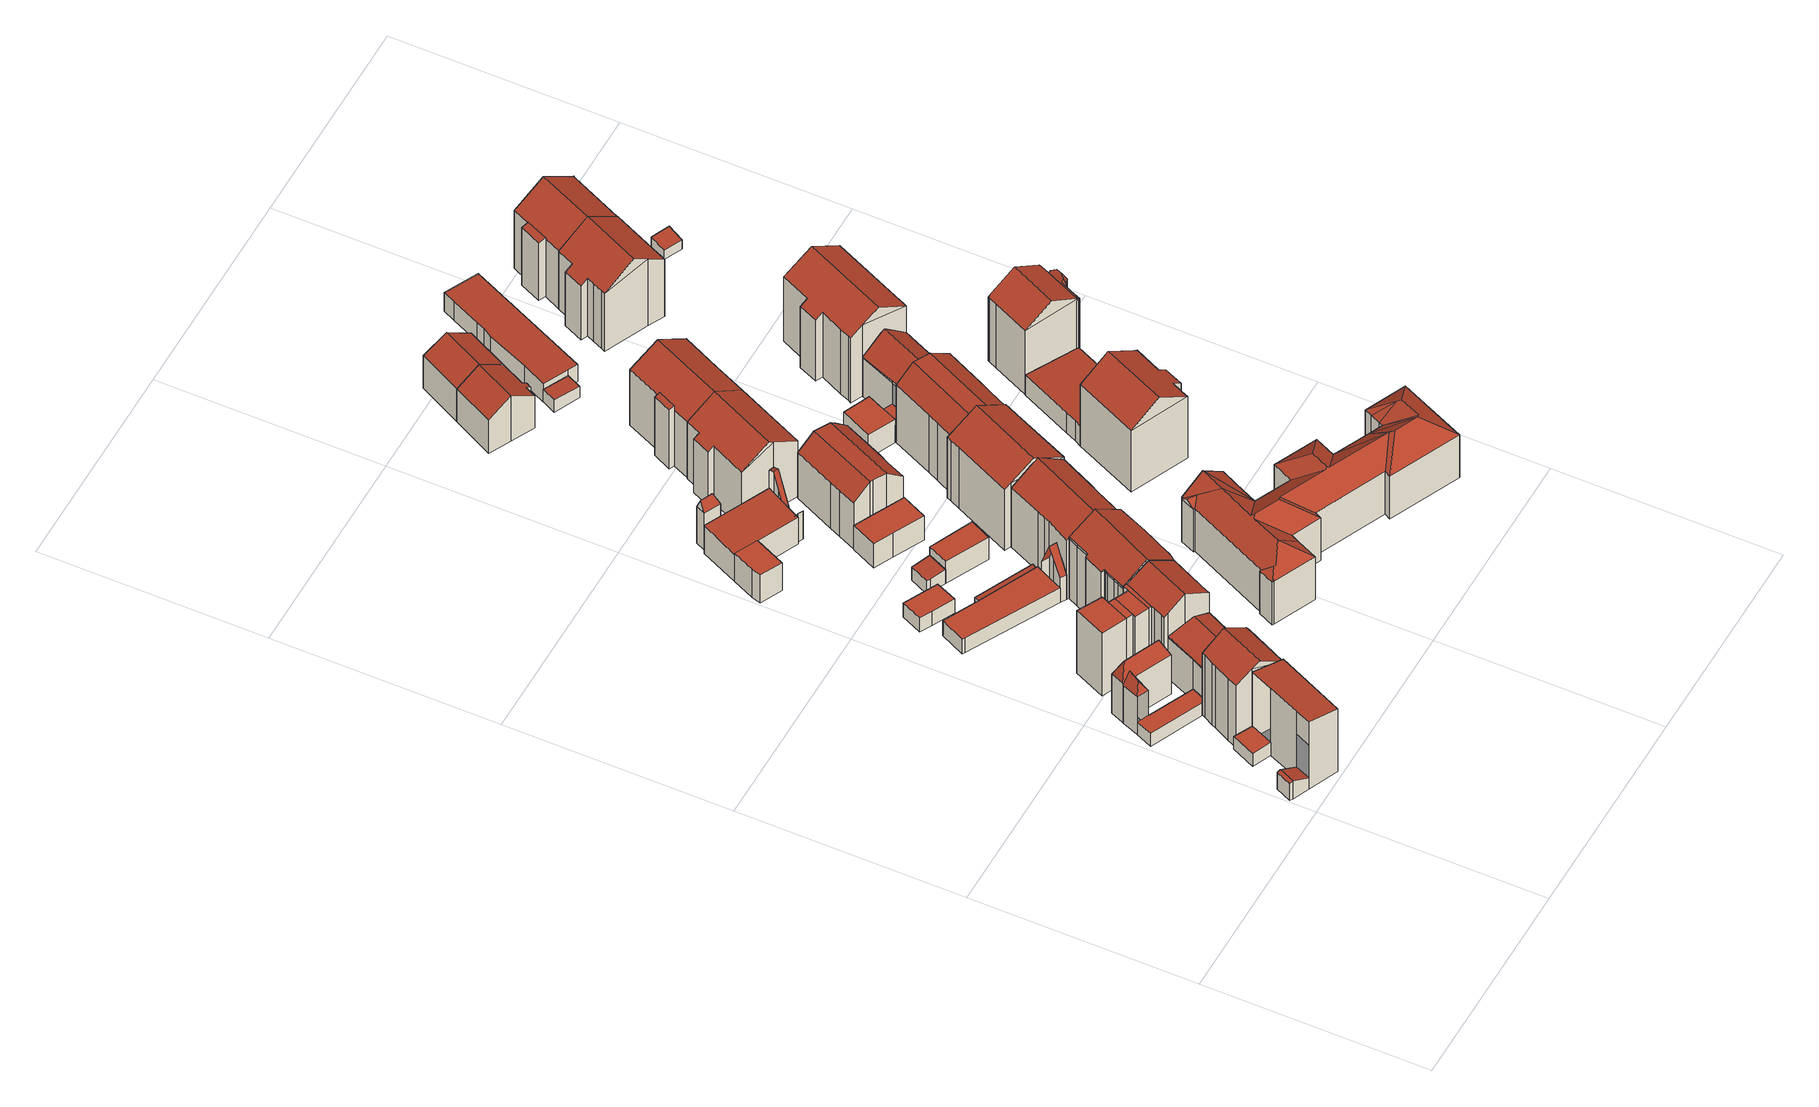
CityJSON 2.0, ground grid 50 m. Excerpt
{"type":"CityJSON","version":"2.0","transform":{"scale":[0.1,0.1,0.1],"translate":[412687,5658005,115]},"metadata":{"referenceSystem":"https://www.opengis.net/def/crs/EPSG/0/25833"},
"CityObjects":{
"building1":{"type":"Building","attributes":{"Gemeindeschluessel":14612000,"Geometrietyp2DReferenz":"3000","function":"31001_9998","roofType":"9999"},"children":["building1-1","building1-2","building1-3"]},
"building1-1":{"type":"BuildingPart","attributes":{"Dachtyp_tdc":"tdcPolyFlatRoof","Dachneigung":9.46,"QualitaetDacherkennung":52,"Geometrietyp2DReferenz":"3000","measuredHeight":19.07,"roofType":"2100"},"parents":["building1"],"geometry":[{"type":"MultiSurface","lod":"2","boundaries":[[[0,1,2]],[[0,3,4,5,1]],[[6,7,8,9,10]],[[7,11,12,8]],[[11,13,14,12]],[[13,15,16,17,14]],[[13,11,7,6,3,0,15]],[[17,1,5,9,8,12,14]]],"semantics":{"surfaces":[{"type":"WallSurface"},{"type":"RoofSurface"},{"type":"GroundSurface"}],"values":[0,0,0,0,0,0,1,2]}}]},
"building1-2":{"type":"BuildingPart","attributes":{"Dachtyp_tdc":"tdcPolyFlatRoof","Dachneigung":0,"QualitaetDacherkennung":39,"Geometrietyp2DReferenz":"3000","measuredHeight":3.65,"roofType":"1000"},"parents":["building1"],"geometry":[{"type":"MultiSurface","lod":"2","boundaries":[[[18,19,20,21]],[[19,22,23,20]],[[22,10,9,23]],[[4,18,21,5]],[[4,10,22,19,18]],[[21,20,23,9,5]]],"semantics":{"surfaces":[{"type":"WallSurface"},{"type":"RoofSurface"},{"type":"GroundSurface"}],"values":[0,0,0,0,1,2]}}]},
"building1-3":{"type":"BuildingPart","attributes":{"Dachtyp_tdc":"tdcGableRoof","Dachneigung":26.27,"QualitaetDacherkennung":17,"Geometrietyp2DReferenz":"3000","measuredHeight":5.12,"roofType":"3100"},"parents":["building1"],"geometry":[{"type":"MultiSurface","lod":"2","boundaries":[[[16,24,25,17]],[[24,26,27,25]],[[26,28,29,27]],[[28,30,31,29]],[[30,2,1,31]],[[30,28,26,24]],[[24,16,2,30]],[[17,25,27,29,31,1]]],"semantics":{"surfaces":[{"type":"WallSurface"},{"type":"RoofSurface"},{"type":"GroundSurface"}],"values":[0,0,0,0,0,1,1,2]}}]},
"building2":{"type":"Building","attributes":{"Gemeindeschluessel":14612000,"Geometrietyp2DReferenz":"3000","function":"31001_9998","roofType":"9999"},"children":["building2-1","building2-2","building2-3"]},
"building2-1":{"type":"BuildingPart","attributes":{"Dachtyp_tdc":"tdcFreeFormRoof","Dachneigung":66.15,"QualitaetDacherkennung":8,"Geometrietyp2DReferenz":"3000","measuredHeight":14.99,"roofType":"5000"},"parents":["building2"],"geometry":[{"type":"MultiSurface","lod":"2","boundaries":[[[32,33,34,35]],[[33,36,37,38,34]],[[39,40,41,42,43]],[[40,32,35,41]],[[44,33,32]],[[45,44,32,40]],[[40,39,45]],[[39,46,47,36,33,44,45]],[[35,34,38,42,41]]],"semantics":{"surfaces":[{"type":"WallSurface"},{"type":"RoofSurface"},{"type":"GroundSurface"}],"values":[0,0,0,0,1,1,1,1,2]}}]},
"building2-2":{"type":"BuildingPart","attributes":{"Dachtyp_tdc":"tdcFreeFormRoof","Dachneigung":61.25,"QualitaetDacherkennung":11,"Geometrietyp2DReferenz":"3000","measuredHeight":13.51,"roofType":"5000"},"parents":["building2"],"geometry":[{"type":"MultiSurface","lod":"2","boundaries":[[[37,48,49,38]],[[48,50,51,52,49]],[[53,54,55,56,57]],[[54,43,42,55]],[[50,48,37,47,58,59]],[[58,46,43,54,53,59]],[[53,50,59]],[[38,49,52,56,55,42]]],"semantics":{"surfaces":[{"type":"WallSurface"},{"type":"RoofSurface"},{"type":"GroundSurface"}],"values":[0,0,0,0,1,1,1,2]}}]},
"building2-3":{"type":"BuildingPart","attributes":{"Dachtyp_tdc":"tdcPolyFlatRoof","Dachneigung":2.77,"QualitaetDacherkennung":56,"Geometrietyp2DReferenz":"3000","measuredHeight":3.61,"roofType":"2100"},"parents":["building2"],"geometry":[{"type":"MultiSurface","lod":"2","boundaries":[[[60,61,62,63]],[[61,64,65,62]],[[64,57,56,65]],[[51,66,67,52]],[[66,60,63,67]],[[66,51,57,64,61,60]],[[63,62,65,56,52,67]]],"semantics":{"surfaces":[{"type":"WallSurface"},{"type":"RoofSurface"},{"type":"GroundSurface"}],"values":[0,0,0,0,0,1,2]}}]},
"building3":{"type":"Building","attributes":{"Dachtyp_tdc":"tdcFreeFormRoof","Gemeindeschluessel":14612000,"Dachneigung":34.57,"QualitaetDacherkennung":70,"Geometrietyp2DReferenz":"3000","measuredHeight":20.98,"function":"31001_9998","roofType":"5000"},"geometry":[{"type":"Solid","lod":"2","boundaries":[[[[68,69,70,23]],[[69,71,72,70]],[[71,73,74,72]],[[73,75,76,74]],[[75,77,78,76]],[[77,79,80,78]],[[79,81,82,80]],[[81,83,84,82]],[[83,85,86,84]],[[85,87,12,86]],[[87,88,8,12]],[[88,68,23,8]],[[85,83,81,89,90,87]],[[90,89,79,77,75,73,71,69,68,88]],[[81,79,89]],[[88,87,90]],[[23,70,72,74,76,78,80,82,84,86,12,8]]]],"semantics":{"surfaces":[{"type":"WallSurface"},{"type":"RoofSurface"},{"type":"GroundSurface"}],"values":[[0,0,0,0,0,0,0,0,0,0,0,0,1,1,0,0,2]]}}]},
"building4":{"type":"Building","attributes":{"Dachtyp_tdc":"tdcGableRoof","Gemeindeschluessel":14612000,"Dachneigung":10.35,"QualitaetDacherkennung":40,"Geometrietyp2DReferenz":"3000","measuredHeight":13.12,"function":"31001_9998","roofType":"3100"},"geometry":[{"type":"Solid","lod":"2","boundaries":[[[[91,92,82,93]],[[92,94,80,82]],[[94,95,96,80]],[[95,97,98,96]],[[97,91,93,98]],[[99,100,101,102,103]],[[91,103,102,92]],[[92,102,101,94]],[[94,101,100,95]],[[95,100,99,97]],[[97,99,103,91]],[[93,82,80,96,98]]]],"semantics":{"surfaces":[{"type":"WallSurface"},{"type":"RoofSurface"},{"type":"GroundSurface"}],"values":[[0,0,0,0,0,1,1,0,0,0,0,2]]}}]},
"building5":{"type":"Building","attributes":{"Gemeindeschluessel":14612000,"Geometrietyp2DReferenz":"3000","function":"31001_9998","roofType":"9999"},"children":["building5-1","building5-2","building5-3","building5-4","building5-5"]},
"building5-1":{"type":"BuildingPart","attributes":{"Dachtyp_tdc":"tdcGableRoof","Dachneigung":32.82,"QualitaetDacherkennung":73,"Geometrietyp2DReferenz":"3000","measuredHeight":21.13,"roofType":"3100"},"parents":["building5"],"geometry":[{"type":"MultiSurface","lod":"2","boundaries":[[[104,105,106,107]],[[105,108,109,106]],[[110,111,112,113]],[[110,114,115,111]],[[114,116,117,115]],[[116,118,119,117]],[[118,120,121,119]],[[120,122,123,121]],[[122,124,125,123]],[[124,126,127,125]],[[126,104,107,127]],[[122,120,118,116,114,110]],[[110,113,108,105,104,126,124,122]],[[107,106,109,112,111,115,117,119,121,123,125,127]]],"semantics":{"surfaces":[{"type":"WallSurface"},{"type":"RoofSurface"},{"type":"GroundSurface"}],"values":[0,0,0,0,0,0,0,0,0,0,0,1,1,2]}}]},
"building5-2":{"type":"BuildingPart","attributes":{"Dachtyp_tdc":"tdcPolyFlatRoof","Dachneigung":0,"QualitaetDacherkennung":42,"Geometrietyp2DReferenz":"3000","measuredHeight":17.8,"roofType":"1000"},"parents":["building5"],"geometry":[{"type":"MultiSurface","lod":"2","boundaries":[[[128,129,130,131]],[[132,133,134,135]],[[133,132,129,128]],[[131,130,135,134]]],"semantics":{"surfaces":[{"type":"WallSurface"},{"type":"RoofSurface"},{"type":"GroundSurface"}],"values":[0,0,1,2]}}]},
"building5-3":{"type":"BuildingPart","attributes":{"Dachtyp_tdc":"tdcPolyFlatRoof","Dachneigung":0,"QualitaetDacherkennung":55,"Geometrietyp2DReferenz":"3000","measuredHeight":17.86,"roofType":"1000"},"parents":["building5"],"geometry":[{"type":"MultiSurface","lod":"2","boundaries":[[[136,137,134,133]],[[138,139,140,141]],[[139,128,131,140]],[[128,139,138,136,133]],[[134,137,141,140,131]]],"semantics":{"surfaces":[{"type":"WallSurface"},{"type":"RoofSurface"},{"type":"GroundSurface"}],"values":[0,0,0,1,2]}}]},
"building5-4":{"type":"BuildingPart","attributes":{"Dachtyp_tdc":"tdcPolyFlatRoof","Dachneigung":0,"QualitaetDacherkennung":47,"Geometrietyp2DReferenz":"3000","measuredHeight":17.89,"roofType":"1000"},"parents":["building5"],"geometry":[{"type":"MultiSurface","lod":"2","boundaries":[[[142,113,112,143]],[[108,144,138,141,109]],[[145,142,143,137,136]],[[145,144,108,113,142]],[[143,112,109,141,137]]],"semantics":{"surfaces":[{"type":"WallSurface"},{"type":"RoofSurface"},{"type":"GroundSurface"}],"values":[0,0,0,1,2]}}]},
"building5-5":{"type":"BuildingPart","attributes":{"Dachtyp_tdc":"tdcPolyFlatRoof","Dachneigung":0,"QualitaetDacherkennung":46,"Geometrietyp2DReferenz":"3000","measuredHeight":17.86,"roofType":"1000"},"parents":["building5"],"geometry":[{"type":"MultiSurface","lod":"2","boundaries":[[[146,147,130,129]],[[146,148,149,147]],[[148,150,151,149]],[[150,132,135,151]],[[132,150,148,146,129]],[[130,147,149,151,135]]],"semantics":{"surfaces":[{"type":"WallSurface"},{"type":"RoofSurface"},{"type":"GroundSurface"}],"values":[0,0,0,0,1,2]}}]},
"building6":{"type":"Building","attributes":{"Dachtyp_tdc":"tdcPolyFlatRoof","Gemeindeschluessel":14612000,"Dachneigung":0,"QualitaetDacherkennung":56,"Geometrietyp2DReferenz":"3000","measuredHeight":3.93,"function":"31001_9998","roofType":"1000"},"geometry":[{"type":"Solid","lod":"2","boundaries":[[[[152,153,154,155]],[[153,156,157,154]],[[156,158,159,157]],[[158,160,161,159]],[[160,152,155,161]],[[160,158,156,153,152]],[[155,154,157,159,161]]]],"semantics":{"surfaces":[{"type":"WallSurface"},{"type":"RoofSurface"},{"type":"GroundSurface"}],"values":[[0,0,0,0,0,1,2]]}}]},
"building7":{"type":"Building","attributes":{"Gemeindeschluessel":14612000,"Geometrietyp2DReferenz":"3000","function":"31001_9998","roofType":"9999"},"children":["building7-1","building7-2"]},
"building7-1":{"type":"BuildingPart","attributes":{"Dachtyp_tdc":"tdcPolyFlatRoof","Dachneigung":0,"QualitaetDacherkennung":74,"Geometrietyp2DReferenz":"3000","measuredHeight":4.2,"roofType":"1000"},"parents":["building7"],"geometry":[{"type":"MultiSurface","lod":"2","boundaries":[[[162,163,164,165]],[[163,166,167,164]],[[166,168,169,167]],[[170,171,172,173]],[[171,174,175,172]],[[174,162,165,175]],[[174,171,170,176,168,166,163,162]],[[165,164,167,169,177,173,172,175]]],"semantics":{"surfaces":[{"type":"WallSurface"},{"type":"RoofSurface"},{"type":"GroundSurface"}],"values":[0,0,0,0,0,0,1,2]}}]},
"building7-2":{"type":"BuildingPart","attributes":{"Dachtyp_tdc":"tdcGableRoof","Dachneigung":69.62,"QualitaetDacherkennung":6,"Geometrietyp2DReferenz":"3000","measuredHeight":13.08,"roofType":"3100"},"parents":["building7"],"geometry":[{"type":"MultiSurface","lod":"2","boundaries":[[[178,179,180,169,168]],[[179,181,182,180]],[[181,183,184,182]],[[183,185,170,173,184]],[[181,179,178,186]],[[186,185,183,181]],[[177,169,180,182,184,173]]],"semantics":{"surfaces":[{"type":"WallSurface"},{"type":"RoofSurface"},{"type":"GroundSurface"}],"values":[0,0,0,0,1,1,2]}}]},
"building8":{"type":"Building","attributes":{"Dachtyp_tdc":"tdcFreeFormRoof","Gemeindeschluessel":14612000,"Dachneigung":33.58,"QualitaetDacherkennung":65,"Geometrietyp2DReferenz":"3000","measuredHeight":21.59,"function":"31001_9998","roofType":"5000"},"geometry":[{"type":"Solid","lod":"2","boundaries":[[[[187,188,189,190]],[[191,192,193,194,195,196,197,198,199,200,201,202,203,204,205,206,207,208]],[[209,210,188,187]],[[211,212,192,191]],[[212,213,193,192]],[[213,209,194,193]],[[209,187,195,194]],[[187,190,196,195]],[[190,214,197,196]],[[214,215,198,197]],[[215,216,199,198]],[[216,217,200,199]],[[217,218,201,200]],[[218,219,202,201]],[[219,220,203,202]],[[220,221,204,203]],[[221,222,205,204]],[[222,223,206,205]],[[223,224,207,206]],[[224,225,208,207]],[[225,211,191,208]],[[226,189,188,210,227,228,229,230,231,232,233,234,235,236]],[[237,226,236,114,218,217,216,238]],[[214,237,238,215]],[[215,238,216]],[[218,114,219]],[[219,114,236,235,220]],[[190,189,226,237,214]],[[220,235,234,221]],[[221,234,233,222]],[[222,233,232,223]],[[223,232,231,224]],[[224,231,230,225]],[[225,230,229,211]],[[211,229,228,212]],[[212,228,227,213]],[[213,227,210,209]]]],"semantics":{"surfaces":[{"type":"WallSurface"},{"type":"GroundSurface"},{"type":"RoofSurface"}],"values":[[0,1,0,0,0,0,0,0,0,0,0,0,0,0,0,0,0,0,0,0,0,2,2,0,0,0,0,0,0,0,0,0,0,0,0,0,0]]}}]},
"building9":{"type":"Building","attributes":{"Dachtyp_tdc":"tdcPolyFlatRoof","Gemeindeschluessel":14612000,"Dachneigung":2.85,"QualitaetDacherkennung":61,"Geometrietyp2DReferenz":"3000","measuredHeight":3.32,"function":"31001_9998","roofType":"2100"},"geometry":[{"type":"Solid","lod":"2","boundaries":[[[[239,240,167,241]],[[240,242,164,167]],[[242,243,244,164]],[[243,239,241,244]],[[243,242,240,239]],[[241,167,164,244]]]],"semantics":{"surfaces":[{"type":"WallSurface"},{"type":"RoofSurface"},{"type":"GroundSurface"}],"values":[[0,0,0,0,1,2]]}}]},
"building10":{"type":"Building","attributes":{"Dachtyp_tdc":"tdcPolyFlatRoof","Gemeindeschluessel":14612000,"Dachneigung":3.87,"QualitaetDacherkennung":52,"Geometrietyp2DReferenz":"3000","measuredHeight":3.95,"function":"31001_9998","roofType":"2100"},"geometry":[{"type":"Solid","lod":"2","boundaries":[[[[245,246,247,248]],[[246,249,250,247]],[[249,251,252,250]],[[251,253,254,252]],[[253,245,248,254]],[[253,251,249,246,245]],[[248,247,250,252,254]]]],"semantics":{"surfaces":[{"type":"WallSurface"},{"type":"RoofSurface"},{"type":"GroundSurface"}],"values":[[0,0,0,0,0,1,2]]}}]},
"building11":{"type":"Building","attributes":{"Gemeindeschluessel":14612000,"Geometrietyp2DReferenz":"3000","function":"31001_9998","roofType":"9999"},"children":["building11-1","building11-2","building11-3"]},
"building11-1":{"type":"BuildingPart","attributes":{"Dachtyp_tdc":"tdcPolyFlatRoof","Dachneigung":2.57,"QualitaetDacherkennung":76,"Geometrietyp2DReferenz":"3000","measuredHeight":8,"roofType":"2100"},"parents":["building11"],"geometry":[{"type":"MultiSurface","lod":"2","boundaries":[[[255,256,257,258]],[[256,259,260,261,257]],[[262,263,264,265,266]],[[263,255,258,264]],[[263,262,259,256,255]],[[258,257,261,265,264]]],"semantics":{"surfaces":[{"type":"WallSurface"},{"type":"RoofSurface"},{"type":"GroundSurface"}],"values":[0,0,0,0,1,2]}}]},
"building11-2":{"type":"BuildingPart","attributes":{"Dachtyp_tdc":"tdcPolyFlatRoof","Dachneigung":2.72,"QualitaetDacherkennung":59,"Geometrietyp2DReferenz":"3000","measuredHeight":8.03,"roofType":"2100"},"parents":["building11"],"geometry":[{"type":"MultiSurface","lod":"2","boundaries":[[[267,268,269,270]],[[268,271,272,269]],[[271,273,274,272]],[[275,276,277,278,279]],[[276,280,281,277]],[[280,266,265,281]],[[260,267,270,261]],[[260,266,280,276,275,282,283,273,271,268,267]],[[270,269,272,274,284,278,277,281,265,261]]],"semantics":{"surfaces":[{"type":"WallSurface"},{"type":"RoofSurface"},{"type":"GroundSurface"}],"values":[0,0,0,0,0,0,0,1,2]}}]},
"building11-3":{"type":"BuildingPart","attributes":{"Dachtyp_tdc":"tdcGableRoof","Dachneigung":68.53,"QualitaetDacherkennung":10,"Geometrietyp2DReferenz":"3000","measuredHeight":14.03,"roofType":"3100"},"parents":["building11"],"geometry":[{"type":"MultiSurface","lod":"2","boundaries":[[[285,286,287,274,273]],[[286,288,289,287]],[[288,290,291,289]],[[290,279,278,291]],[[288,286,285,292]],[[292,282,279,290,288]],[[284,274,287,289,291,278]]],"semantics":{"surfaces":[{"type":"WallSurface"},{"type":"RoofSurface"},{"type":"GroundSurface"}],"values":[0,0,0,0,1,1,2]}}]},
"building12":{"type":"Building","attributes":{"Dachtyp_tdc":"tdcFreeFormRoof","Gemeindeschluessel":14612000,"Dachneigung":67.49,"QualitaetDacherkennung":14,"Geometrietyp2DReferenz":"3000","measuredHeight":13.14,"function":"31001_9998","roofType":"5000"},"geometry":[{"type":"Solid","lod":"2","boundaries":[[[[293,294,295,296]],[[294,297,298,295]],[[297,299,300,298]],[[299,293,296,300]],[[301,302,299,297]],[[301,297,294]],[[302,301,294,293]],[[302,293,299]],[[296,295,298,300]]]],"semantics":{"surfaces":[{"type":"WallSurface"},{"type":"RoofSurface"},{"type":"GroundSurface"}],"values":[[0,0,0,0,1,1,1,0,2]]}}]},
"building13":{"type":"Building","attributes":{"Dachtyp_tdc":"tdcPolyFlatRoof","Gemeindeschluessel":14612000,"Dachneigung":0,"QualitaetDacherkennung":63,"Geometrietyp2DReferenz":"3000","measuredHeight":6.34,"function":"31001_9998","roofType":"1000"},"geometry":[{"type":"Solid","lod":"2","boundaries":[[[[303,304,305,252]],[[304,306,307,305]],[[306,308,254,307]],[[308,303,252,254]],[[308,306,304,303]],[[252,305,307,254]]]],"semantics":{"surfaces":[{"type":"WallSurface"},{"type":"RoofSurface"},{"type":"GroundSurface"}],"values":[[0,0,0,0,1,2]]}}]},
"building14":{"type":"Building","attributes":{"Dachtyp_tdc":"tdcPolyFlatRoof","Gemeindeschluessel":14612000,"Dachneigung":58.23,"QualitaetDacherkennung":9,"Geometrietyp2DReferenz":"3000","measuredHeight":7.99,"function":"31001_9998","roofType":"2100"},"geometry":[{"type":"Solid","lod":"2","boundaries":[[[[309,310,311,312]],[[313,314,310,309]],[[314,315,311,310]],[[315,316,312,311]],[[316,313,309,312]],[[316,315,314,313]]]],"semantics":{"surfaces":[{"type":"GroundSurface"},{"type":"WallSurface"},{"type":"RoofSurface"}],"values":[[0,1,1,1,1,2]]}}]},
"building15":{"type":"Building","attributes":{"Dachtyp_tdc":"tdcPolyFlatRoof","Gemeindeschluessel":14612000,"Dachneigung":0,"QualitaetDacherkennung":33,"Geometrietyp2DReferenz":"3000","measuredHeight":6.81,"function":"31001_9998","roofType":"1000"},"geometry":[{"type":"Solid","lod":"2","boundaries":[[[[317,318,319,320]],[[318,321,322,319]],[[321,323,324,322]],[[323,325,326,324]],[[325,327,328,326]],[[327,329,330,328]],[[329,317,320,330]],[[329,327,325,323,321,318,317]],[[320,319,322,324,326,328,330]]]],"semantics":{"surfaces":[{"type":"WallSurface"},{"type":"RoofSurface"},{"type":"GroundSurface"}],"values":[[0,0,0,0,0,0,0,1,2]]}}]},
"building16":{"type":"Building","attributes":{"Dachtyp_tdc":"tdcFreeFormRoof","Gemeindeschluessel":14612000,"Dachneigung":36.49,"QualitaetDacherkennung":69,"Geometrietyp2DReferenz":"3000","measuredHeight":21.16,"function":"31001_9998","roofType":"5000"},"geometry":[{"type":"Solid","lod":"2","boundaries":[[[[331,332,196,197]],[[332,333,184,196]],[[333,334,180,184]],[[334,335,336,180]],[[335,337,338,336]],[[337,339,340,338]],[[339,341,342,340]],[[341,343,344,342]],[[343,345,346,344]],[[345,331,197,346]],[[345,343,341,347,348,331]],[[348,347,339,337,335,334,333,332]],[[332,331,348]],[[341,339,347]],[[197,196,184,180,336,338,340,342,344,346]]]],"semantics":{"surfaces":[{"type":"WallSurface"},{"type":"RoofSurface"},{"type":"GroundSurface"}],"values":[[0,0,0,0,0,0,0,0,0,0,1,1,0,0,2]]}}]},
"building17":{"type":"Building","attributes":{"Dachtyp_tdc":"tdcCutGableRoof","Gemeindeschluessel":14612000,"Dachneigung":41.64,"QualitaetDacherkennung":71,"Geometrietyp2DReferenz":"3000","measuredHeight":16.51,"function":"31001_9998","roofType":"9999"},"geometry":[{"type":"Solid","lod":"2","boundaries":[[[[349,350,351,352]],[[350,353,354,351]],[[353,355,356,354]],[[355,357,358,356]],[[357,359,360,358]],[[359,361,362,360]],[[361,363,364,362]],[[363,365,366,364]],[[365,367,368,366]],[[367,369,370,368]],[[369,371,372,370]],[[371,373,374,372]],[[373,375,376,374]],[[375,349,352,376]],[[357,355,353,350,349,375]],[[371,369,367,365,363,361,359]],[[375,373,371,359,357]],[[352,351,354,356,358,360,362,364,366,368,370,372,374,376]]]],"semantics":{"surfaces":[{"type":"WallSurface"},{"type":"RoofSurface"},{"type":"GroundSurface"}],"values":[[0,0,0,0,0,0,0,0,0,0,0,0,0,0,1,1,1,2]]}}]},
"building18":{"type":"Building","attributes":{"Dachtyp_tdc":"tdcFreeFormRoof","Gemeindeschluessel":14612000,"Dachneigung":32.26,"QualitaetDacherkennung":63,"Geometrietyp2DReferenz":"3000","measuredHeight":20.23,"function":"31001_9998","roofType":"5000"},"geometry":[{"type":"Solid","lod":"2","boundaries":[[[[377,378,379,380]],[[378,381,382,379]],[[381,383,384,382]],[[383,385,386,384]],[[385,387,388,386]],[[387,385,389,390,391]],[[390,389,383,381,378,377,392,393]],[[393,391,390]],[[385,383,389]],[[388,394,395,396,380,379,382,384,386]],[[387,391,394,388]],[[391,393,395,394]],[[393,392,396,395]],[[392,377,380,396]]]],"semantics":{"surfaces":[{"type":"WallSurface"},{"type":"RoofSurface"},{"type":"GroundSurface"}],"values":[[0,0,0,0,0,1,1,0,0,2,0,0,0,0]]}}]},
"building19":{"type":"Building","attributes":{"Dachtyp_tdc":"tdcFreeFormRoof","Gemeindeschluessel":14612000,"Dachneigung":31.35,"QualitaetDacherkennung":68,"Geometrietyp2DReferenz":"3000","measuredHeight":21.52,"function":"31001_9998","roofType":"5000"},"geometry":[{"type":"Solid","lod":"2","boundaries":[[[[397,398,399,400]],[[398,401,402,399]],[[401,403,404,402]],[[403,405,406,404]],[[405,407,408,406]],[[407,409,410,408]],[[409,411,412,410]],[[411,413,414,412]],[[413,415,416,414]],[[415,397,400,416]],[[405,403,401,398,397,415,417,418]],[[409,407,418,417,413,411]],[[407,405,418]],[[415,413,417]],[[400,399,402,404,406,408,410,412,414,416]]]],"semantics":{"surfaces":[{"type":"WallSurface"},{"type":"RoofSurface"},{"type":"GroundSurface"}],"values":[[0,0,0,0,0,0,0,0,0,0,1,1,0,0,2]]}}]},
"building20":{"type":"Building","attributes":{"Dachtyp_tdc":"tdcGableRoof","Gemeindeschluessel":14612000,"Dachneigung":33.12,"QualitaetDacherkennung":79,"Geometrietyp2DReferenz":"3000","measuredHeight":12.78,"function":"31001_9998","roofType":"3100"},"geometry":[{"type":"Solid","lod":"2","boundaries":[[[[419,420,421,422]],[[420,423,424,421]],[[423,425,426,424]],[[425,427,428,426]],[[427,429,430,428]],[[429,431,432,430]],[[431,433,434,432]],[[433,435,436,434]],[[435,437,438,436]],[[437,419,422,438]],[[433,431,429,427,425,423,420,419]],[[419,437,435,433]],[[422,421,424,426,428,430,432,434,436,438]]]],"semantics":{"surfaces":[{"type":"WallSurface"},{"type":"RoofSurface"},{"type":"GroundSurface"}],"values":[[0,0,0,0,0,0,0,0,0,0,1,1,2]]}}]},
"building21":{"type":"Building","attributes":{"Gemeindeschluessel":14612000,"Geometrietyp2DReferenz":"3000","function":"31001_9998","roofType":"9999"},"children":["building21-1","building21-2"]},
"building21-1":{"type":"BuildingPart","attributes":{"Dachtyp_tdc":"tdcGableRoof","Dachneigung":32.28,"QualitaetDacherkennung":73,"Geometrietyp2DReferenz":"3000","measuredHeight":19.99,"roofType":"3100"},"parents":["building21"],"geometry":[{"type":"MultiSurface","lod":"2","boundaries":[[[439,440,441,442]],[[440,443,444,441]],[[443,445,446,444]],[[445,447,448,446]],[[447,449,450,448]],[[449,385,451,450]],[[385,389,452,451]],[[389,383,453,452]],[[383,454,455,453]],[[389,385,449,447,445]],[[445,443,440,439,454,383,389]],[[442,441,444,446,448,450,451,452,453,455]]],"semantics":{"surfaces":[{"type":"WallSurface"},{"type":"RoofSurface"},{"type":"GroundSurface"}],"values":[0,0,0,0,0,0,0,0,0,1,1,2]}}]},
"building21-2":{"type":"BuildingPart","attributes":{"Dachtyp_tdc":"tdcPolyFlatRoof","Dachneigung":20.09,"QualitaetDacherkennung":38,"Geometrietyp2DReferenz":"3000","measuredHeight":17.02,"roofType":"2100"},"parents":["building21"],"geometry":[{"type":"MultiSurface","lod":"2","boundaries":[[[456,455,454]],[[456,457,458,455]],[[457,459,460,458]],[[459,461,439,442,460]],[[461,459,457,456]],[[455,458,460,442]]],"semantics":{"surfaces":[{"type":"WallSurface"},{"type":"RoofSurface"},{"type":"GroundSurface"}],"values":[0,0,0,0,1,2]}}]},
"building22":{"type":"Building","attributes":{"name":"15. Grundschule Dresden","Dachtyp_tdc":"tdcFreeFormRoof","Gemeindeschluessel":14612000,"Dachneigung":37.59,"QualitaetDacherkennung":2,"Geometrietyp2DReferenz":"3000","measuredHeight":16.43,"function":"31001_3021","roofType":"5000"},"geometry":[{"type":"Solid","lod":"2","boundaries":[[[[462,463,464,465]],[[463,466,467,464]],[[466,468,469,467]],[[470,471,472,473,474]],[[471,470,475,476]],[[477,478,479,480,481,472,471,476,482]],[[483,477,482,484]],[[485,483,484,486]],[[485,486,487]],[[478,477,483,485,487,488]],[[478,488,468]],[[479,478,468,466]],[[489,480,479,466,463]],[[490,489,463,462]],[[491,492,493,494,490,462,495]],[[496,491,495,497]],[[498,499,500]],[[475,470,474]],[[465,464,467,469,501,502,503,504,505,506,507,508,509,510,511,512,513,514,515,516,517,518,519,520,521,522,523,524,525,526]],[[468,488,501,469]],[[488,487,502,501]],[[487,486,503,502]],[[486,484,504,503]],[[484,482,505,504]],[[482,476,506,505]],[[476,475,507,506]],[[475,474,508,507]],[[474,473,509,508]],[[473,498,510,509]],[[498,500,511,510]],[[500,527,512,511]],[[527,528,513,512]],[[528,529,514,513]],[[529,530,515,514]],[[530,531,516,515]],[[531,532,517,516]],[[532,533,518,517]],[[533,534,519,518]],[[534,535,520,519]],[[535,536,521,520]],[[536,537,522,521]],[[537,538,523,522]],[[538,539,524,523]],[[539,497,525,524]],[[497,495,526,525]],[[495,462,465,526]],[[540,496,497,539]],[[541,542,540,539,538]],[[543,541,538,537]],[[536,543,537]],[[543,536,535]],[[542,541,543,535,534]],[[534,540,542]],[[533,540,534]],[[533,496,540]],[[533,491,496]],[[532,491,533]],[[491,532,492]],[[544,493,492,532,531]],[[544,531,530]],[[494,493,544,530,529]],[[481,480,489,490,494,529,528]],[[528,527,500,499]],[[528,499,472]],[[528,472,481]],[[499,498,473,472]]]],"semantics":{"surfaces":[{"type":"WallSurface"},{"type":"RoofSurface"},{"type":"GroundSurface"}],"values":[[0,0,0,1,1,1,1,1,1,1,1,1,1,1,1,1,0,0,2,0,0,0,0,0,0,0,0,0,0,0,0,0,0,0,0,0,0,0,0,0,0,0,0,0,0,0,1,1,1,1,1,1,1,1,1,1,1,1,1,1,1,1,1,1,1,1]]}}]},
"building23":{"type":"Building","attributes":{"Dachtyp_tdc":"tdcGableRoof","Gemeindeschluessel":14612000,"Dachneigung":32.48,"QualitaetDacherkennung":79,"Geometrietyp2DReferenz":"3000","measuredHeight":12.64,"function":"31001_9998","roofType":"3100"},"geometry":[{"type":"Solid","lod":"2","boundaries":[[[[437,545,546,547]],[[545,548,549,546]],[[548,420,550,549]],[[420,437,547,550]],[[548,545,551]],[[437,420,552]],[[545,437,552,551]],[[420,548,551,552]],[[547,546,549,550]]]],"semantics":{"surfaces":[{"type":"WallSurface"},{"type":"RoofSurface"},{"type":"GroundSurface"}],"values":[[0,0,0,0,0,0,1,1,2]]}}]},
"building24":{"type":"Building","attributes":{"Dachtyp_tdc":"tdcCutGableRoof","Gemeindeschluessel":14612000,"Dachneigung":35.38,"QualitaetDacherkennung":63,"Geometrietyp2DReferenz":"3000","measuredHeight":20.02,"function":"31001_9998","roofType":"9999"},"geometry":[{"type":"Solid","lod":"2","boundaries":[[[[553,554,555,556]],[[554,557,558,555]],[[557,559,560,558]],[[559,561,562,560]],[[561,563,564,562]],[[563,565,566,564]],[[565,567,568,566]],[[567,569,570,568]],[[569,553,556,570]],[[571,572,569,567,565,563,573]],[[574,575,576,577,578,579]],[[578,571,573,579]],[[554,577,576,557]],[[553,572,571,578,577,554]],[[557,576,575,559]],[[559,575,574,561]],[[561,574,579,573,563]],[[569,572,553]],[[556,555,558,560,562,564,566,568,570]]]],"semantics":{"surfaces":[{"type":"WallSurface"},{"type":"RoofSurface"},{"type":"GroundSurface"}],"values":[[0,0,0,0,0,0,0,0,0,1,1,1,0,0,0,0,0,0,2]]}}]},
"building25":{"type":"Building","attributes":{"Dachtyp_tdc":"tdcPolyFlatRoof","Gemeindeschluessel":14612000,"Dachneigung":3.07,"QualitaetDacherkennung":63,"Geometrietyp2DReferenz":"3000","measuredHeight":3.47,"function":"31001_9998","roofType":"2100"},"geometry":[{"type":"Solid","lod":"2","boundaries":[[[[580,581,582,583]],[[581,584,585,582]],[[584,586,587,585]],[[586,580,583,587]],[[586,584,581,580]],[[583,582,585,587]]]],"semantics":{"surfaces":[{"type":"WallSurface"},{"type":"RoofSurface"},{"type":"GroundSurface"}],"values":[[0,0,0,0,1,2]]}}]},
"building26":{"type":"Building","attributes":{"Dachtyp_tdc":"tdcFreeFormRoof","Gemeindeschluessel":14612000,"Dachneigung":33.57,"QualitaetDacherkennung":59,"Geometrietyp2DReferenz":"3000","measuredHeight":22.25,"function":"31001_9998","roofType":"5000"},"geometry":[{"type":"Solid","lod":"2","boundaries":[[[[588,589,590,591]],[[589,592,593,590]],[[592,594,595,593]],[[594,596,597,595]],[[596,598,599,597]],[[598,600,601,599]],[[600,602,603,601]],[[602,604,605,603]],[[604,606,607,605]],[[606,608,609,607]],[[608,588,591,609]],[[610,611,602,600]],[[608,606,604,611,610,598,596,594,592,589,588]],[[604,602,611]],[[600,598,610]],[[591,590,593,595,597,599,601,603,605,607,609]]]],"semantics":{"surfaces":[{"type":"WallSurface"},{"type":"RoofSurface"},{"type":"GroundSurface"}],"values":[[0,0,0,0,0,0,0,0,0,0,0,1,1,0,0,2]]}}]},
"building27":{"type":"Building","attributes":{"Gemeindeschluessel":14612000,"Geometrietyp2DReferenz":"3000","function":"31001_9998","roofType":"9999"},"children":["building27-1","building27-2","building27-3"]},
"building27-1":{"type":"BuildingPart","attributes":{"Dachtyp_tdc":"tdcGableRoof","Dachneigung":41.85,"QualitaetDacherkennung":53,"Geometrietyp2DReferenz":"3000","measuredHeight":15.78,"roofType":"3100"},"parents":["building27"],"geometry":[{"type":"MultiSurface","lod":"2","boundaries":[[[612,613,614,615,616]],[[617,618,619,620,621]],[[618,622,623,619]],[[622,612,616,623]],[[622,624,625,626]],[[627,628,625,624,629]],[[618,629,624,622]],[[617,627,629,618]],[[613,628,627,617]],[[612,626,625,628,613]],[[622,626,612]],[[616,615,620,619,623]]],"semantics":{"surfaces":[{"type":"WallSurface"},{"type":"RoofSurface"},{"type":"GroundSurface"}],"values":[0,0,0,0,1,1,0,0,0,0,0,2]}}]},
"building27-2":{"type":"BuildingPart","attributes":{"Dachtyp_tdc":"tdcPolyFlatRoof","Dachneigung":0,"QualitaetDacherkennung":0,"Geometrietyp2DReferenz":"3000","measuredHeight":5.05,"roofType":"9999"},"parents":["building27"],"geometry":[{"type":"MultiSurface","lod":"2","boundaries":[[[630,631,632,614,621,633]],[[633,621,620,634]],[[614,632,635,615]],[[632,631,636,635]],[[631,630,637,636]],[[620,615,635,636,637,634]],[[615,620,621,614]],[[634,637,630,633]]],"semantics":{"surfaces":[{"type":"RoofSurface"},{"type":"WallSurface"},{"type":"GroundSurface"},{"type":"ClosureSurface","isClosure":"1","QuelleClosure":"LoD1Solid"}],"values":[0,1,1,1,1,2,3,3]}}]},
"building27-3":{"type":"BuildingPart","attributes":{"Dachtyp_tdc":"tdcPolyFlatRoof","Dachneigung":0,"QualitaetDacherkennung":42,"Geometrietyp2DReferenz":"3000","measuredHeight":6.63,"roofType":"1000"},"parents":["building27"],"geometry":[{"type":"MultiSurface","lod":"2","boundaries":[[[638,639,634,640]],[[639,633,634]],[[641,642,643,637,630]],[[642,644,645,643]],[[644,638,640,645]],[[644,642,641,639,638]],[[640,634,637,643,645]]],"semantics":{"surfaces":[{"type":"WallSurface"},{"type":"RoofSurface"},{"type":"GroundSurface"}],"values":[0,0,0,0,0,1,2]}}]},
"building28":{"type":"Building","attributes":{"Dachtyp_tdc":"tdcPolyFlatRoof","Gemeindeschluessel":14612000,"Dachneigung":2.71,"QualitaetDacherkennung":84,"Geometrietyp2DReferenz":"3000","measuredHeight":5.22,"function":"31001_9998","roofType":"2100"},"geometry":[{"type":"Solid","lod":"2","boundaries":[[[[646,647,648,649]],[[647,650,651,648]],[[650,652,653,651]],[[652,654,655,653]],[[654,656,657,655]],[[656,658,659,657]],[[658,660,661,659]],[[660,662,663,661]],[[662,664,665,663]],[[664,646,649,665]],[[664,662,660,658,656,654,652,650,647,646]],[[649,648,651,653,655,657,659,661,663,665]]]],"semantics":{"surfaces":[{"type":"WallSurface"},{"type":"RoofSurface"},{"type":"GroundSurface"}],"values":[[0,0,0,0,0,0,0,0,0,0,1,2]]}}]},
"building29":{"type":"Building","attributes":{"Dachtyp_tdc":"tdcPolyFlatRoof","Gemeindeschluessel":14612000,"Dachneigung":5.68,"QualitaetDacherkennung":67,"Geometrietyp2DReferenz":"3000","measuredHeight":5.75,"function":"31001_9998","roofType":"2100"},"geometry":[{"type":"Solid","lod":"2","boundaries":[[[[666,667,668,669]],[[667,670,671,668]],[[670,672,673,671]],[[672,674,675,673]],[[674,676,677,675]],[[676,678,679,677]],[[678,680,681,679]],[[680,666,669,681]],[[680,678,676,674,672,670,667,666]],[[669,668,671,673,675,677,679,681]]]],"semantics":{"surfaces":[{"type":"WallSurface"},{"type":"RoofSurface"},{"type":"GroundSurface"}],"values":[[0,0,0,0,0,0,0,0,1,2]]}}]},
"building30":{"type":"Building","attributes":{"Dachtyp_tdc":"tdcFreeFormRoof","Gemeindeschluessel":14612000,"Dachneigung":31.4,"QualitaetDacherkennung":67,"Geometrietyp2DReferenz":"3000","measuredHeight":22.42,"function":"31001_9998","roofType":"5000"},"geometry":[{"type":"Solid","lod":"2","boundaries":[[[[682,683,684,685]],[[683,686,687,684]],[[686,688,689,687]],[[688,690,691,689]],[[690,692,693,691]],[[692,694,695,693]],[[694,696,697,695]],[[696,698,699,697]],[[698,700,701,699]],[[700,702,703,701]],[[702,704,705,703]],[[704,706,707,705]],[[706,682,685,707]],[[698,708,709,688,686,683,682,706,704,702,700]],[[692,690,709,708,696,694]],[[690,688,709]],[[698,696,708]],[[685,684,687,689,691,693,695,697,699,701,703,705,707]]]],"semantics":{"surfaces":[{"type":"WallSurface"},{"type":"RoofSurface"},{"type":"GroundSurface"}],"values":[[0,0,0,0,0,0,0,0,0,0,0,0,0,1,1,0,0,2]]}}]},
"building31":{"type":"Building","attributes":{"Dachtyp_tdc":"tdcFreeFormRoof","Gemeindeschluessel":14612000,"Dachneigung":34.78,"QualitaetDacherkennung":60,"Geometrietyp2DReferenz":"3000","measuredHeight":21.41,"function":"31001_9998","roofType":"5000"},"geometry":[{"type":"Solid","lod":"2","boundaries":[[[[710,711,712,713]],[[711,714,715,712]],[[714,716,717,715]],[[716,718,719,717]],[[718,720,721,719]],[[720,722,723,721]],[[722,724,725,723]],[[724,726,727,725]],[[726,728,729,727]],[[728,730,731,729]],[[730,732,733,731]],[[732,734,735,733]],[[734,710,713,735]],[[736,737,716,714,711,710,734,732,730,728]],[[720,718,737,736,726,724,722]],[[728,726,736]],[[718,716,737]],[[713,712,715,717,719,721,723,725,727,729,731,733,735]]]],"semantics":{"surfaces":[{"type":"WallSurface"},{"type":"RoofSurface"},{"type":"GroundSurface"}],"values":[[0,0,0,0,0,0,0,0,0,0,0,0,0,1,1,0,0,2]]}}]},
"building32":{"type":"Building","attributes":{"Gemeindeschluessel":14612000,"Geometrietyp2DReferenz":"3000","function":"31001_9998","roofType":"9999"},"children":["building32-1","building32-2"]},
"building32-1":{"type":"BuildingPart","attributes":{"Dachtyp_tdc":"tdcFreeFormRoof","Dachneigung":61.49,"QualitaetDacherkennung":15,"Geometrietyp2DReferenz":"3000","measuredHeight":19.77,"roofType":"5000"},"parents":["building32"],"geometry":[{"type":"MultiSurface","lod":"2","boundaries":[[[738,739,740,741]],[[739,742,743,740]],[[742,744,745,743]],[[744,746,747,745]],[[746,748,749,747]],[[750,751,752,753]],[[751,754,755,752]],[[754,738,741,755]],[[756,757,754,751]],[[756,751,750]],[[758,759,760,761,757,756,750,748]],[[758,748,746]],[[758,746,744]],[[759,758,744,742]],[[760,759,742,739]],[[761,760,739,738]],[[757,761,738,754]],[[741,740,743,745,747,749,753,752,755]]],"semantics":{"surfaces":[{"type":"WallSurface"},{"type":"RoofSurface"},{"type":"GroundSurface"}],"values":[0,0,0,0,0,0,0,0,1,0,1,1,1,1,1,1,1,2]}}]},
"building32-2":{"type":"BuildingPart","attributes":{"Dachtyp_tdc":"tdcGableRoof","Dachneigung":30.02,"QualitaetDacherkennung":69,"Geometrietyp2DReferenz":"3000","measuredHeight":21.95,"roofType":"3100"},"parents":["building32"],"geometry":[{"type":"MultiSurface","lod":"2","boundaries":[[[762,763,764,749,748]],[[763,765,766,764]],[[765,767,768,766]],[[767,769,770,768]],[[769,771,772,770]],[[771,773,774,772]],[[773,775,750,753,774]],[[776,777,778,779,780,781]],[[763,780,779,769,767,765]],[[762,781,780,763]],[[775,776,781,762]],[[771,778,777,773]],[[769,779,778,771]],[[773,777,776,775]],[[749,764,766,768,770,772,774,753]]],"semantics":{"surfaces":[{"type":"WallSurface"},{"type":"RoofSurface"},{"type":"GroundSurface"}],"values":[0,0,0,0,0,0,0,1,1,0,0,0,0,0,2]}}]},
"building33":{"type":"Building","attributes":{"Gemeindeschluessel":14612000,"Geometrietyp2DReferenz":"3000","function":"31001_9998","roofType":"9999"},"children":["building33-1","building33-2"]},
"building33-1":{"type":"BuildingPart","attributes":{"Dachtyp_tdc":"tdcPolyFlatRoof","Dachneigung":13.12,"QualitaetDacherkennung":44,"Geometrietyp2DReferenz":"3000","measuredHeight":16.74,"roofType":"2100"},"parents":["building33"],"geometry":[{"type":"MultiSurface","lod":"2","boundaries":[[[782,783,784,785]],[[783,786,787,788,784]],[[789,790,791]],[[789,792,793,790]],[[792,782,785,793]],[[792,789,786,783,782]],[[785,784,788,790,793]]],"semantics":{"surfaces":[{"type":"WallSurface"},{"type":"RoofSurface"},{"type":"GroundSurface"}],"values":[0,0,0,0,0,1,2]}}]},
"building33-2":{"type":"BuildingPart","attributes":{"Dachtyp_tdc":"tdcGableRoof","Dachneigung":34.16,"QualitaetDacherkennung":60,"Geometrietyp2DReferenz":"3000","measuredHeight":21.2,"roofType":"3100"},"parents":["building33"],"geometry":[{"type":"MultiSurface","lod":"2","boundaries":[[[794,795,719,796]],[[795,797,798,719]],[[797,799,717,798]],[[799,791,790,717]],[[787,800,784,788]],[[800,801,802,784]],[[801,803,804,802]],[[803,805,806,804]],[[805,807,808,806]],[[807,794,796,808]],[[803,801,800,787,791,799,797]],[[797,795,794,807,805,803]],[[796,719,798,717,790,788,784,802,804,806,808]]],"semantics":{"surfaces":[{"type":"WallSurface"},{"type":"RoofSurface"},{"type":"GroundSurface"}],"values":[0,0,0,0,0,0,0,0,0,0,1,1,2]}}]},
"building34":{"type":"Building","attributes":{"Dachtyp_tdc":"tdcPolyFlatRoof","Gemeindeschluessel":14612000,"Dachneigung":7.58,"QualitaetDacherkennung":49,"Geometrietyp2DReferenz":"3000","measuredHeight":3,"function":"31001_9998","roofType":"2100"},"geometry":[{"type":"Solid","lod":"2","boundaries":[[[[809,810,811,812]],[[810,813,814,811]],[[813,815,816,814]],[[815,809,812,816]],[[815,813,810,809]],[[812,811,814,816]]]],"semantics":{"surfaces":[{"type":"WallSurface"},{"type":"RoofSurface"},{"type":"GroundSurface"}],"values":[[0,0,0,0,1,2]]}}]}
},
"vertices":[
[60,73,202],[60,73,12],[60,73,43],[90,143,202],[90,143,48],[90,143,12],[112,194,202],[113,194,202],[113,194,12],[112,194,12],[112,194,48],[179,161,190],[179,161,12],[110,9,190],[110,9,12],[45,38,202],[45,38,43],[45,38,12],
[48,161,48],[72,214,48],[72,214,12],[48,161,12],[78,211,48],[78,211,12],
[8,54,63],[8,54,12],[1,57,60],[1,57,12],[17,92,60],[17,92,12],[23,89,63],[23,89,12],
[163,417,121],[148,386,121],[148,386,10],[163,417,10],[69,422,121],[69,422,117],[69,422,10],[40,436,121],[53,466,121],[53,466,10],[40,436,10],[40,436,117],[140,409,160],[62,444,159],[42,434,121],[67,423,121],
[67,419,117],[67,419,10],[49,386,117],[49,386,45],[49,386,10],[24,397,117],[39,433,117],[39,433,10],[24,397,10],[24,397,45],[55,429,146],[43,404,143],
[133,304,46],[125,308,46],[125,308,10],[133,304,10],[9,360,47],[9,360,10],[150,340,45],[150,340,10],
[78,211,187],[88,233,187],[88,233,12],[106,269,187],[106,269,12],[110,279,187],[110,279,12],[121,300,188],[121,300,12],[125,308,188],[125,308,12],[133,304,193],[133,304,12],[225,264,184],[225,264,12],[222,255,184],[222,255,12],[212,234,184],[212,234,12],[179,161,183],[113,194,210],[175,286,221],[129,185,221],
[274,368,127],[225,264,127],[274,368,12],[133,304,127],[150,340,127],[150,340,12],[180,409,127],[180,409,12],[180,409,131],[150,340,131],[133,304,131],[191,279,143],[239,383,143],
[176,422,190],[184,440,190],[184,440,11],[176,422,11],[187,448,190],[187,448,11],[266,494,222],[266,494,11],[219,517,11],[219,517,190],[320,467,183],[320,467,11],[286,394,183],[286,394,11],[278,376,183],[278,376,11],[274,368,184],[274,368,11],[219,392,222],[219,392,11],[180,409,196],[180,409,11],[172,413,190],[172,413,11],
[153,471,189],[139,477,189],[139,477,11],[153,471,11],[161,528,189],[175,521,189],[175,521,11],[161,528,11],
[205,507,189],[205,507,11],[181,451,189],[150,465,189],[150,465,11],[181,451,11],
[211,521,190],[211,521,11],[181,451,190],[205,507,190],
[83,502,189],[83,502,11],[114,572,189],[114,572,11],[168,544,189],[168,544,11],
[74,889,51],[95,935,51],[95,935,11],[74,889,11],[168,898,51],[168,898,11],[148,851,51],[148,851,11],[100,876,51],[100,876,11],
[87,846,52],[169,806,52],[169,806,10],[87,846,10],[294,747,52],[294,747,10],[288,735,52],[288,735,10],[264,683,52],[66,788,52],[66,788,10],[264,683,10],[60,791,52],[60,791,10],[278,714,52],[278,714,10],
[288,735,79],[305,727,77],[305,727,10],[294,706,141],[294,706,10],[277,676,79],[277,676,10],[264,683,80],[278,714,141],
[271,650,180],[271,650,185],[282,673,184],[282,673,180],[231,578,10],[252,622,10],[257,620,10],[259,624,10],[271,650,10],[282,673,10],[389,616,10],[365,551,10],[353,525,10],[346,510,10],[333,482,10],[320,467,10],[211,521,10],[218,535,10],[223,546,10],[231,564,10],[235,571,10],[237,575,10],[259,624,180],[259,624,185],[231,578,180],[252,622,180],[257,620,180],[389,616,180],[365,551,180],[353,525,180],[346,510,180],[333,482,180],[320,467,180],[211,521,180],[218,535,180],[223,546,180],[231,564,180],[235,571,180],[237,575,180],[336,644,226],[257,620,185],[252,622,182],[231,578,182],[237,575,186],[235,571,186],[231,564,186],[223,546,187],[218,535,187],[211,521,187],[263,496,226],[389,616,186],[365,551,181],
[303,762,43],[294,747,44],[303,762,10],[169,806,44],[176,822,43],[176,822,10],
[176,918,47],[169,922,47],[169,922,10],[176,918,10],[189,964,47],[189,964,10],[229,946,50],[229,946,10],[209,902,50],[209,902,10],
[7,1198,87],[13,1219,87],[13,1219,7],[7,1198,7],[35,1267,87],[35,1267,83],[35,1267,7],[86,1244,85],[55,1175,85],[55,1175,7],[86,1244,7],[86,1244,83],
[73,1352,88],[109,1335,88],[109,1335,7],[73,1352,7],[155,1313,88],[155,1313,7],[215,1284,88],[215,1284,7],[193,1237,85],[186,1223,84],[186,1223,7],[193,1237,7],[193,1237,54],[176,1202,83],[176,1202,7],[198,1248,86],[208,1271,87],[208,1271,7],
[215,1284,140],[225,1279,141],[225,1279,7],[219,1266,148],[219,1266,7],[203,1232,54],[203,1232,7],[208,1271,148],
[82,1373,122],[119,1356,122],[119,1356,18],[82,1373,18],[109,1335,122],[109,1335,18],[73,1352,122],[73,1352,18],[104,1350,149],[78,1362,149],
[229,946,74],[324,902,74],[324,902,10],[302,856,74],[302,856,10],[209,902,74],
[197,1218,14],[187,1197,14],[176,1202,14],[186,1223,14],[197,1218,56],[187,1197,94],[176,1202,94],[186,1223,56],
[250,1078,80],[315,1046,80],[315,1046,12],[250,1078,12],[317,1045,80],[317,1045,12],[291,989,80],[291,989,12],[225,1022,80],[225,1022,12],[182,1043,80],[182,1043,12],[208,1099,80],[208,1099,12],
[389,616,175],[282,673,181],[277,676,177],[305,727,179],[310,739,179],[310,739,10],[318,757,179],[318,757,10],[351,832,178],[351,832,10],[465,776,175],[465,776,10],[429,700,175],[429,700,10],[420,682,175],[420,682,10],[409,804,222],[334,645,222],
[208,1099,143],[225,1137,143],[225,1137,13],[208,1099,13],[236,1162,143],[236,1162,13],[278,1254,143],[278,1254,13],[313,1237,178],[313,1237,13],[349,1219,176],[349,1219,13],[361,1214,165],[361,1214,13],[385,1202,141],[385,1202,13],[345,1112,141],[345,1112,13],[333,1088,141],[333,1088,13],[315,1046,141],[315,1046,13],[279,1064,176],[279,1064,13],[250,1078,178],[250,1078,13],[244,1081,178],[244,1081,13],
[179,1397,169],[198,1438,169],[198,1438,17],[179,1397,17],[210,1432,177],[210,1432,17],[225,1465,177],[225,1465,17],[348,1409,176],[348,1409,17],[278,1254,176],[278,1254,17],[286,1437,219],[216,1284,219],[225,1279,213],[192,1391,178],[155,1313,177],[225,1279,17],[155,1313,17],[192,1391,17],
[337,839,183],[395,966,183],[395,966,11],[337,839,11],[405,988,183],[405,988,11],[410,999,183],[410,999,11],[420,994,190],[420,994,11],[536,937,183],[536,937,11],[532,928,183],[532,928,11],[522,906,183],[522,906,11],[465,776,182],[465,776,11],[351,832,192],[351,832,11],[400,808,226],[473,968,226],
[205,1902,146],[256,1876,108],[256,1876,18],[205,1902,18],[231,1823,107],[231,1823,18],[240,1818,100],[240,1818,18],[233,1805,101],[233,1805,18],[223,1810,108],[223,1810,18],[210,1785,108],[210,1785,18],[159,1810,146],[159,1810,18],[111,1834,111],[111,1834,18],[157,1926,111],[157,1926,18],
[260,1542,177],[261,1542,177],[261,1542,19],[260,1542,19],[298,1625,177],[298,1625,19],[358,1595,219],[358,1595,19],[419,1565,176],[419,1565,19],[379,1478,176],[379,1478,19],[348,1409,19],[286,1437,19],[225,1465,19],[241,1501,177],[241,1501,19],
[241,1501,190],[230,1506,185],[230,1506,19],[249,1547,185],[249,1547,19],[260,1542,190],
[593,300,132],[586,285,132],[586,285,11],[593,300,11],[521,314,132],[521,314,11],[512,296,132],[512,296,11],[503,530,146],[522,520,145],[538,473,171],[514,544,132],[510,546,132],[496,513,132],[499,512,132],[425,301,147],[466,317,171],[495,382,170],[503,385,175],[500,392,171],[414,327,132],[421,303,147],[410,328,132],[400,295,135],[394,293,132],[398,291,132],[491,249,132],[558,360,175],[569,364,169],[813,253,169],[680,314,169],[678,319,172],[673,317,169],[749,229,132],[817,243,175],[742,215,132],[515,548,132],[562,527,171],[610,507,132],[491,249,11],[398,291,11],[394,293,11],[410,328,11],[414,327,11],[499,512,11],[496,513,11],[510,546,11],[514,544,11],[515,548,11],[610,507,11],[592,470,11],[568,418,11],[649,381,11],[670,427,11],[765,384,11],[744,338,11],[822,302,11],[853,288,11],[857,296,11],[867,318,11],[875,335,11],[965,294,11],[898,144,11],[742,215,11],[749,229,11],[592,470,132],[568,418,132],[649,381,132],[670,427,132],[765,384,132],[744,338,132],[822,302,132],[853,288,132],[857,296,132],[867,318,132],[875,335,132],[965,294,132],[898,144,132],[869,219,175],[899,269,170],[878,222,170],[895,279,164],[696,358,172],
[205,2022,112],[205,2022,19],[157,1926,19],[301,1968,109],[301,1968,19],[256,1876,19],[252,1996,145],[205,1902,145],
[518,1139,175],[610,1095,175],[610,1095,12],[518,1139,12],[568,1005,175],[568,1005,12],[557,982,175],[557,982,12],[536,937,175],[536,937,12],[420,994,175],[420,994,12],[440,1035,175],[440,1035,12],[451,1059,175],[451,1059,12],[493,1151,175],[493,1151,12],[530,1133,213],[518,1139,201],[457,976,213],[536,937,178],[557,982,178],[568,1005,178],[610,1095,178],[568,1115,211],[495,957,211],
[318,1743,51],[262,1769,54],[262,1769,19],[318,1743,19],[277,1801,54],[277,1801,19],[333,1775,51],[333,1775,19],
[763,707,173],[744,665,174],[744,665,11],[763,707,11],[726,673,187],[726,673,11],[709,636,187],[709,636,11],[710,636,186],[710,636,11],[709,633,186],[709,633,11],[581,690,185],[581,690,11],[644,831,186],[644,831,11],[766,777,191],[766,777,11],[773,774,186],[773,774,11],[746,715,186],[746,715,11],[644,662,233],[707,803,233],
[610,1095,122],[519,1138,122],[519,1138,63],[519,1138,13],[610,1095,13],[537,1182,122],[570,1261,122],[570,1261,13],[537,1182,13],[537,1182,63],[667,1217,122],[667,1217,13],[618,1239,170],[564,1117,170],[610,1095,125],[537,1182,128],[519,1138,129],[570,1261,126],
[491,1152,63],[493,1151,63],[518,1139,63],[509,1194,63],[509,1194,13],[518,1139,13],[493,1151,13],[491,1152,13],
[522,1223,79],[509,1194,79],[522,1223,13],[491,1152,79],[431,1180,79],[431,1180,13],[463,1249,79],[463,1249,13],
[277,1801,70],[302,1853,70],[302,1853,18],[277,1801,18],[340,1945,70],[340,1945,18],[353,1966,70],[353,1966,18],[361,1985,70],[361,1985,18],[390,2049,70],[390,2049,18],[403,2077,70],[403,2077,18],[480,2042,66],[480,2042,18],[355,1766,66],[355,1766,18],[333,1775,67],[333,1775,18],
[644,831,69],[651,845,69],[651,845,12],[644,831,12],[662,869,69],[662,869,12],[714,985,69],[714,985,12],[835,931,56],[835,931,12],[783,814,56],[783,814,12],[772,791,56],[772,791,12],[766,777,56],[766,777,12],
[563,1359,188],[582,1402,188],[582,1402,15],[563,1359,15],[598,1395,198],[598,1395,15],[628,1461,198],[628,1461,15],[748,1401,200],[748,1401,15],[679,1245,199],[679,1245,15],[670,1224,198],[670,1224,15],[667,1217,198],[667,1217,15],[570,1261,216],[570,1261,15],[543,1274,198],[543,1274,15],[546,1280,198],[546,1280,15],[555,1301,198],[555,1301,15],[579,1352,198],[579,1352,15],[605,1245,240],[689,1431,240],
[452,1807,173],[472,1851,173],[472,1851,20],[452,1807,20],[487,1844,184],[487,1844,20],[505,1882,184],[505,1882,20],[638,1822,182],[638,1822,20],[593,1723,183],[593,1723,20],[583,1701,183],[583,1701,20],[579,1692,182],[579,1692,20],[544,1709,209],[544,1709,20],[446,1754,184],[446,1754,20],[450,1762,184],[450,1762,20],[460,1784,184],[460,1784,20],[467,1801,184],[467,1801,20],[511,1724,234],[570,1853,234],
[874,975,191],[861,969,191],[861,969,13],[874,975,13],[856,971,191],[856,971,13],[839,931,191],[839,931,13],[835,931,191],[835,931,13],[832,933,191],[832,933,13],[868,1013,191],[877,1009,191],[877,1009,13],[868,1013,13],[883,996,191],[883,996,13],[872,1011,199],[871,996,211],[836,935,198],[855,976,198],[861,978,207],[866,983,211],
[832,933,194],[714,985,194],[714,985,13],[751,1066,194],[751,1066,13],[759,1084,194],[759,1084,13],[761,1088,194],[761,1088,13],[878,1037,194],[878,1037,13],[876,1032,194],[876,1032,13],[868,1013,194],[868,1013,197],[876,1032,197],[878,1037,197],[822,1062,233],[775,958,233],[832,933,197],
[529,1974,183],[543,1968,187],[543,1968,20],[529,1974,20],[544,1968,187],[544,1968,185],[544,1968,20],[522,1919,187],[522,1919,20],[522,1919,185],[507,1926,183],[507,1926,20],
[692,1941,181],[638,1822,181],[692,1941,20],[570,1853,232],[570,1853,20],[505,1882,185],[543,1968,185],[561,2006,185],[561,2006,20],[626,1976,232],[626,1976,20],[664,1959,204],[664,1959,20],[695,1945,181],[695,1945,20],
[711,1759,45],[728,1795,50],[728,1795,20],[711,1759,20],[768,1777,50],[768,1777,20],[751,1741,45],[751,1741,20]
]}
